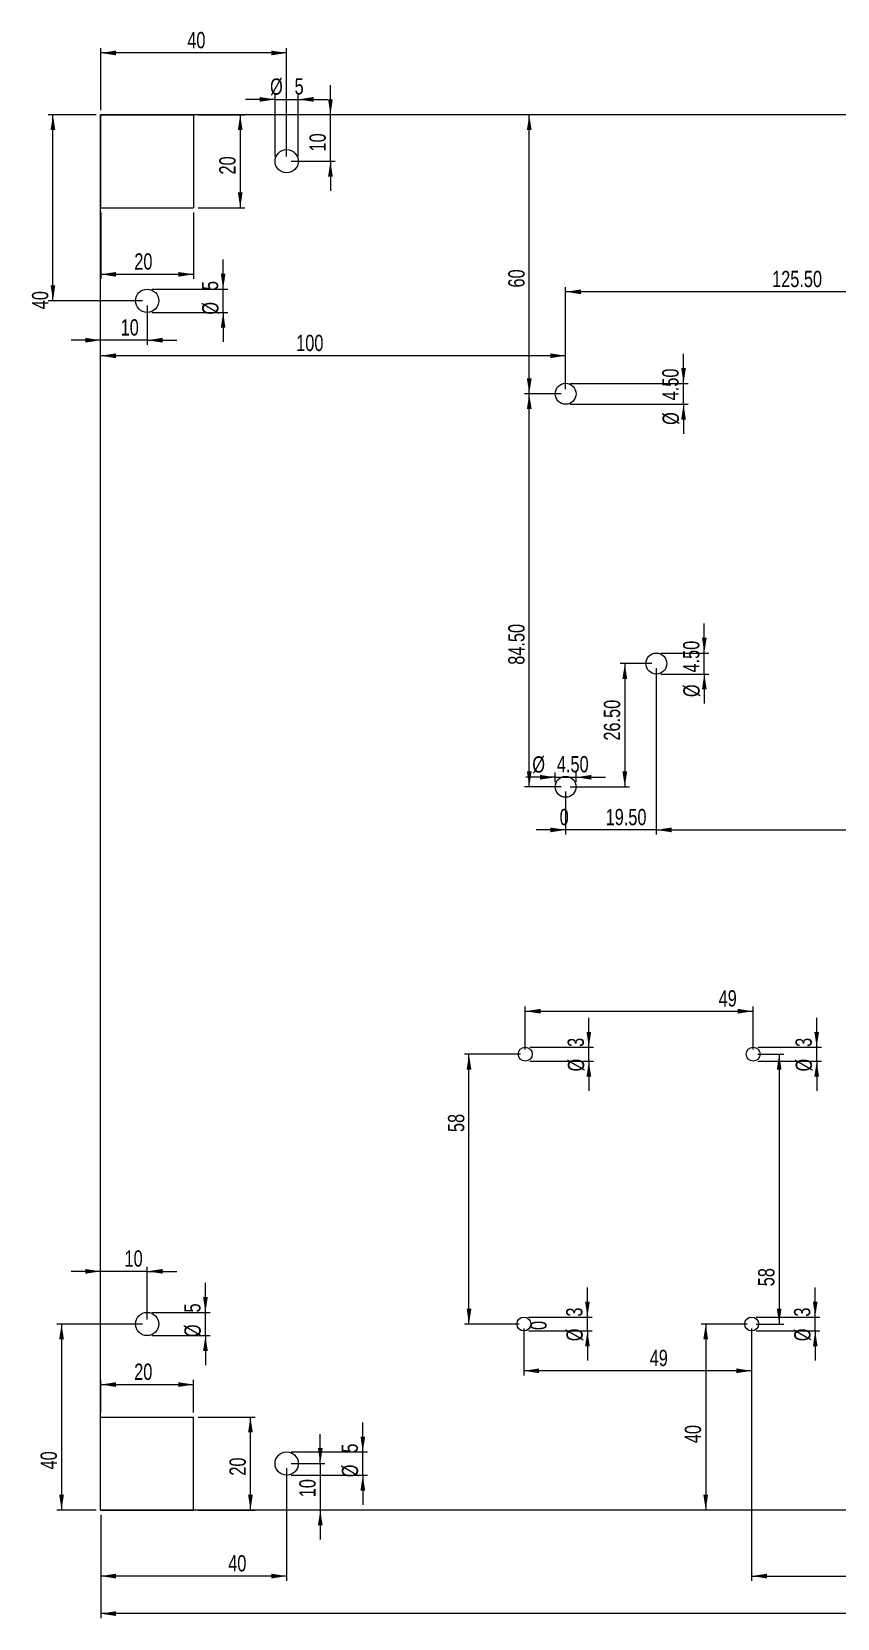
# Model space of a CAD drawing. Header units: millimetres. Extents: x -695 to 276, y 3 to 549.
# Drawn here: x -694.6 to -521.4, y 208.4 to 549.5 of the extents above; entities that cross this region are included whole.
import ezdxf

# ---------------------------------------------------------------- set-up
doc = ezdxf.new("R2010")
doc.units = ezdxf.units.MM
doc.styles.add('SLDTEXTSTYLE0', font='TXT', dxfattribs={"width": 0.75})
doc.dimstyles.new('SLDDIMSTYLE0', dxfattribs={"dimtxt": 3.5, "dimasz": 3.302, "dimexe": 0, "dimexo": 0.0625, "dimgap": 0.875, "dimtad": 1, "dimrnd": 1e-09, "dimzin": 12, "dimdsep": 46, "dimtxsty": 'SLDTEXTSTYLE0', "dimsah": 1, "dimcen": 0.09, "dimadec": 0, "dimazin": 3, "dimtfac": 1, "dimtofl": 0, "dimtmove": 0, "dimatfit": 3, "dimfxl": 1, "dimfrac": 2, "dimtolj": 1, "dimtzin": 12, "dimarcsym": 0})
doc.dimstyles.new('SLDDIMSTYLE1', dxfattribs={"dimtxt": 3.5, "dimasz": 3.302, "dimexe": 0, "dimexo": 0.0625, "dimgap": 0.875, "dimtad": 1, "dimrnd": 1e-09, "dimzin": 12, "dimdsep": 46, "dimtxsty": 'SLDTEXTSTYLE0', "dimsah": 1, "dimcen": 0.09, "dimadec": 0, "dimazin": 3, "dimtfac": 1, "dimtmove": 0, "dimatfit": 0, "dimfxl": 1, "dimfrac": 2, "dimtolj": 1, "dimtzin": 12, "dimarcsym": 0})
doc.dimstyles.new('SLDDIMSTYLE2', dxfattribs={"dimtxt": 3.5, "dimasz": 3.302, "dimexe": 0, "dimexo": 0.0625, "dimgap": 0.875, "dimtad": 1, "dimrnd": 1e-09, "dimzin": 4, "dimdsep": 46, "dimtxsty": 'SLDTEXTSTYLE0', "dimsah": 1, "dimcen": 0.09, "dimadec": 0, "dimazin": 1, "dimtfac": 1, "dimtmove": 0, "dimatfit": 0, "dimfxl": 1, "dimfrac": 2, "dimtolj": 1, "dimtzin": 12, "dimarcsym": 0})
doc.dimstyles.new('SLDDIMSTYLE3', dxfattribs={"dimtxt": 3.5, "dimasz": 3.302, "dimexe": 0, "dimexo": 0.0625, "dimgap": 0.875, "dimtad": 1, "dimrnd": 1e-09, "dimzin": 4, "dimdsep": 46, "dimtxsty": 'SLDTEXTSTYLE0', "dimsah": 1, "dimcen": 0.09, "dimadec": 0, "dimazin": 1, "dimtfac": 1, "dimtofl": 0, "dimtmove": 0, "dimatfit": 3, "dimfxl": 1, "dimfrac": 2, "dimtolj": 1, "dimtzin": 12, "dimarcsym": 0})
doc.dimstyles.new('SLDDIMSTYLE4', dxfattribs={"dimtxt": 3.5, "dimasz": 3.302, "dimexe": 0, "dimexo": 0.0625, "dimgap": 0.875, "dimtad": 1, "dimrnd": 1e-09, "dimdsep": 46, "dimtxsty": 'SLDTEXTSTYLE0', "dimblk1": 'NONE', "dimblk2": 'NONE', "dimsah": 1, "dimcen": 0.09, "dimadec": 0, "dimazin": 2, "dimtfac": 1, "dimtmove": 0, "dimatfit": 0, "dimldrblk": 'NONE', "dimfxl": 1, "dimfrac": 2, "dimtolj": 1, "dimtzin": 12, "dimarcsym": 0})
doc.dimstyles.new('SLDDIMSTYLE5', dxfattribs={"dimtxt": 3.5, "dimasz": 3.302, "dimexe": 0, "dimexo": 0.0625, "dimgap": 0.875, "dimtad": 1, "dimrnd": 1e-09, "dimdsep": 46, "dimtxsty": 'SLDTEXTSTYLE0', "dimblk1": 'NONE', "dimblk2": 'NONE', "dimsah": 1, "dimcen": 0.09, "dimadec": 0, "dimazin": 2, "dimtfac": 1, "dimtofl": 0, "dimtmove": 0, "dimatfit": 3, "dimldrblk": 'NONE', "dimfxl": 1, "dimfrac": 2, "dimtolj": 1, "dimtzin": 12, "dimarcsym": 0})

# ---------------------------------------------------------------- blocks, each defined once
blk = doc.blocks.new('_D_1')
at = {"color": 7, "linetype": 'Continuous', "lineweight": 0}
for p, q in [((-679.77, 230.65), (-679.77, 208.38)), ((-379.77, 230.65), (-379.77, 208.38)), ((-379.77, 209.38), (-679.77, 209.38))]:
    blk.add_line(p, q, dxfattribs=at)
for points in [[(-679.77, 209.38), (-676.47, 208.87), (-676.47, 209.89)], [(-379.77, 209.38), (-383.07, 209.89), (-383.07, 208.87)]]:
    blk.add_solid(points, dxfattribs=at)
at = {"color": 7, "linetype": 'Continuous', "lineweight": 0, "insert": (-478.59, 213.89), "char_height": 3.5, "attachment_point": 1, "style": 'SLDTEXTSTYLE0'}
blk.add_mtext('300', dxfattribs=at)
blk = doc.blocks.new('_D_2')
at = {"color": 7, "linetype": 'Continuous', "lineweight": 0}
for p, q in [((-679.77, 252.65), (-679.77, 259.63)), ((-659.77, 252.65), (-659.77, 259.63)), ((-679.77, 258.63), (-659.77, 258.63))]:
    blk.add_line(p, q, dxfattribs=at)
for points in [[(-679.77, 258.63), (-676.47, 258.12), (-676.47, 259.13)], [(-659.77, 258.63), (-663.07, 259.13), (-663.07, 258.12)]]:
    blk.add_solid(points, dxfattribs=at)
at = {"color": 7, "linetype": 'Continuous', "lineweight": 0, "insert": (-672.56, 263.14), "char_height": 3.5, "attachment_point": 1, "style": 'SLDTEXTSTYLE0'}
blk.add_mtext('20', dxfattribs=at)
blk = doc.blocks.new('_D_3')
at = {"color": 7, "linetype": 'Continuous', "lineweight": 0}
for p, q in [((-658.77, 251.65), (-646.56, 251.65)), ((-647.56, 231.65), (-647.56, 251.65)), ((-658.77, 231.65), (-646.56, 231.65))]:
    blk.add_line(p, q, dxfattribs=at)
for points in [[(-647.56, 251.65), (-648.07, 248.35), (-647.05, 248.35)], [(-647.56, 231.65), (-647.05, 234.96), (-648.07, 234.96)]]:
    blk.add_solid(points, dxfattribs=at)
at = {"color": 7, "linetype": 'Continuous', "lineweight": 0, "insert": (-652.07, 239.04), "char_height": 3.5, "attachment_point": 1, "rotation": 90, "style": 'SLDTEXTSTYLE0'}
blk.add_mtext('20', dxfattribs=at)
blk = doc.blocks.new('_D_8')
at = {"color": 7, "linetype": 'Continuous', "lineweight": 0}
for p, q in [((-679.77, 510.65), (-679.77, 496.34)), ((-659.77, 510.65), (-659.77, 496.34)), ((-679.77, 497.34), (-659.77, 497.34))]:
    blk.add_line(p, q, dxfattribs=at)
for points in [[(-679.77, 497.34), (-676.47, 496.83), (-676.47, 497.84)], [(-659.77, 497.34), (-663.07, 497.84), (-663.07, 496.83)]]:
    blk.add_solid(points, dxfattribs=at)
at = {"color": 7, "linetype": 'Continuous', "lineweight": 0, "insert": (-672.54, 501.85), "char_height": 3.5, "attachment_point": 1, "style": 'SLDTEXTSTYLE0'}
blk.add_mtext('20', dxfattribs=at)
blk = doc.blocks.new('_D_9')
at = {"color": 7, "linetype": 'Continuous', "lineweight": 0}
for p, q in [((-658.77, 531.65), (-648.76, 531.65)), ((-649.76, 531.65), (-649.76, 511.65)), ((-658.77, 511.65), (-648.76, 511.65))]:
    blk.add_line(p, q, dxfattribs=at)
for points in [[(-649.76, 531.65), (-650.27, 528.35), (-649.25, 528.35)], [(-649.76, 511.65), (-649.25, 514.96), (-650.27, 514.96)]]:
    blk.add_solid(points, dxfattribs=at)
at = {"color": 7, "linetype": 'Continuous', "lineweight": 0, "insert": (-654.27, 518.8), "char_height": 3.5, "attachment_point": 1, "rotation": 90, "style": 'SLDTEXTSTYLE0'}
blk.add_mtext('20', dxfattribs=at)
blk = doc.blocks.new('_D_10')
at = {"color": 7, "linetype": 'Continuous', "lineweight": 0}
for p, q in [((-554.42, 473.9), (-554.42, 480.25)), ((-578.77, 473.9), (-553.42, 473.9)), ((-554.42, 469.4), (-554.42, 473.9)), ((-578.77, 469.4), (-553.42, 469.4)), ((-554.42, 469.4), (-554.42, 463.05))]:
    blk.add_line(p, q, dxfattribs=at)
for points in [[(-554.42, 473.9), (-553.91, 477.21), (-554.93, 477.21)], [(-554.42, 469.4), (-554.93, 466.1), (-553.91, 466.1)]]:
    blk.add_solid(points, dxfattribs=at)
at = {"color": 7, "linetype": 'Continuous', "lineweight": 0, "char_height": 3.5, "attachment_point": 1, "rotation": 90, "style": 'SLDTEXTSTYLE0'}
for s, insert in [('4.50', (-558.99, 470.25)), ('%%c', (-558.93, 464.97))]:
    blk.add_mtext(s, dxfattribs=dict(at, insert=insert))
blk = doc.blocks.new('_D_12')
at = {"color": 7, "linetype": 'Continuous', "lineweight": 0}
for p, q in [((-579.77, 472.65), (-579.77, 494.58)), ((-454.27, 493.58), (-579.77, 493.58)), ((-454.27, 474.51), (-454.27, 494.58))]:
    blk.add_line(p, q, dxfattribs=at)
for points in [[(-579.77, 493.58), (-576.47, 493.07), (-576.47, 494.09)], [(-454.27, 493.58), (-457.57, 494.09), (-457.57, 493.07)]]:
    blk.add_solid(points, dxfattribs=at)
at = {"color": 7, "linetype": 'Continuous', "lineweight": 0, "insert": (-535.37, 498.09), "char_height": 3.5, "attachment_point": 1, "style": 'SLDTEXTSTYLE0'}
blk.add_mtext('125.50', dxfattribs=at)
blk = doc.blocks.new('_D_13')
at = {"color": 7, "linetype": 'Continuous', "lineweight": 0}
for p, q in [((-580.77, 471.65), (-588.6, 471.65)), ((-587.6, 387.15), (-587.6, 471.65)), ((-580.77, 387.15), (-588.6, 387.15))]:
    blk.add_line(p, q, dxfattribs=at)
for points in [[(-587.6, 471.65), (-588.11, 468.35), (-587.09, 468.35)], [(-587.6, 387.15), (-587.09, 390.46), (-588.11, 390.46)]]:
    blk.add_solid(points, dxfattribs=at)
at = {"color": 7, "linetype": 'Continuous', "lineweight": 0, "insert": (-592.11, 413.39), "char_height": 3.5, "attachment_point": 1, "rotation": 90, "style": 'SLDTEXTSTYLE0'}
blk.add_mtext('84.50', dxfattribs=at)
blk = doc.blocks.new('_D_14')
at = {"color": 7, "linetype": 'Continuous', "lineweight": 0, "insert": (-581.06, 382.4), "char_height": 3.5, "attachment_point": 1, "style": 'SLDTEXTSTYLE0'}
blk.add_mtext('0', dxfattribs=at)
blk = doc.blocks.new('_NONE')
blk = doc.blocks.new('_D_15')
at = {"color": 7, "linetype": 'Continuous', "lineweight": 0}
for p, q in [((-587.6, 471.65), (-587.6, 531.65)), ((-580.77, 471.65), (-588.6, 471.65))]:
    blk.add_line(p, q, dxfattribs=at)
for points in [[(-587.6, 531.65), (-588.11, 528.35), (-587.09, 528.35)], [(-587.6, 471.65), (-587.09, 474.96), (-588.11, 474.96)]]:
    blk.add_solid(points, dxfattribs=at)
at = {"color": 7, "linetype": 'Continuous', "lineweight": 0, "insert": (-592.11, 494.5), "char_height": 3.5, "attachment_point": 1, "rotation": 90, "style": 'SLDTEXTSTYLE0'}
blk.add_mtext('60', dxfattribs=at)
blk = doc.blocks.new('_D_16')
at = {"color": 7, "linetype": 'Continuous', "lineweight": 0}
for p, q in [((-579.77, 479.83), (-679.77, 479.83)), ((-579.77, 472.65), (-579.77, 480.83))]:
    blk.add_line(p, q, dxfattribs=at)
for points in [[(-679.77, 479.83), (-676.47, 479.32), (-676.47, 480.34)], [(-579.77, 479.83), (-583.07, 480.34), (-583.07, 479.32)]]:
    blk.add_solid(points, dxfattribs=at)
at = {"color": 7, "linetype": 'Continuous', "lineweight": 0, "insert": (-637.72, 484.34), "char_height": 3.5, "attachment_point": 1, "style": 'SLDTEXTSTYLE0'}
blk.add_mtext('100', dxfattribs=at)
blk = doc.blocks.new('_D_17')
at = {"color": 7, "linetype": 'Continuous', "lineweight": 0}
for p, q in [((-574.78, 331.15), (-574.78, 337.5)), ((-587.46, 331.15), (-573.78, 331.15)), ((-574.78, 328.15), (-574.78, 331.15)), ((-587.46, 328.15), (-573.78, 328.15)), ((-574.78, 328.15), (-574.78, 321.8))]:
    blk.add_line(p, q, dxfattribs=at)
for points in [[(-574.78, 331.15), (-574.28, 334.46), (-575.29, 334.46)], [(-574.78, 328.15), (-575.29, 324.85), (-574.28, 324.85)]]:
    blk.add_solid(points, dxfattribs=at)
at = {"color": 7, "linetype": 'Continuous', "lineweight": 0, "char_height": 3.5, "attachment_point": 1, "rotation": 90, "style": 'SLDTEXTSTYLE0'}
for s, insert in [('3', (-579.35, 331.23)), ('%%c', (-579.3, 325.95))]:
    blk.add_mtext(s, dxfattribs=dict(at, insert=insert))
blk = doc.blocks.new('_D_18')
at = {"color": 7, "linetype": 'Continuous', "lineweight": 0}
for p, q in [((-525.78, 331.15), (-525.78, 337.5)), ((-538.46, 331.15), (-524.78, 331.15)), ((-525.78, 328.15), (-525.78, 331.15)), ((-538.46, 328.15), (-524.78, 328.15)), ((-525.78, 328.15), (-525.78, 321.8))]:
    blk.add_line(p, q, dxfattribs=at)
for points in [[(-525.78, 331.15), (-525.28, 334.46), (-526.29, 334.46)], [(-525.78, 328.15), (-526.29, 324.85), (-525.28, 324.85)]]:
    blk.add_solid(points, dxfattribs=at)
at = {"color": 7, "linetype": 'Continuous', "lineweight": 0, "char_height": 3.5, "attachment_point": 1, "rotation": 90, "style": 'SLDTEXTSTYLE0'}
for s, insert in [('3', (-530.35, 331.23)), ('%%c', (-530.3, 325.95))]:
    blk.add_mtext(s, dxfattribs=dict(at, insert=insert))
blk = doc.blocks.new('_D_19')
at = {"color": 7, "linetype": 'Continuous', "lineweight": 0}
for p, q in [((-575.1, 273.15), (-575.1, 279.5)), ((-587.77, 273.15), (-574.1, 273.15)), ((-575.1, 270.15), (-575.1, 273.15)), ((-587.77, 270.15), (-574.1, 270.15)), ((-575.1, 270.15), (-575.1, 263.8))]:
    blk.add_line(p, q, dxfattribs=at)
for points in [[(-575.1, 273.15), (-574.59, 276.46), (-575.6, 276.46)], [(-575.1, 270.15), (-575.6, 266.85), (-574.59, 266.85)]]:
    blk.add_solid(points, dxfattribs=at)
at = {"color": 7, "linetype": 'Continuous', "lineweight": 0, "char_height": 3.5, "attachment_point": 1, "rotation": 90, "style": 'SLDTEXTSTYLE0'}
for s, insert in [('3', (-579.66, 273.23)), ('%%c', (-579.61, 267.95))]:
    blk.add_mtext(s, dxfattribs=dict(at, insert=insert))
blk = doc.blocks.new('_D_20')
at = {"color": 7, "linetype": 'Continuous', "lineweight": 0}
for p, q in [((-526.1, 273.15), (-526.1, 279.5)), ((-538.77, 273.15), (-525.1, 273.15)), ((-526.1, 270.15), (-526.1, 273.15)), ((-538.77, 270.15), (-525.1, 270.15)), ((-526.1, 270.15), (-526.1, 263.8))]:
    blk.add_line(p, q, dxfattribs=at)
for points in [[(-526.1, 273.15), (-525.59, 276.46), (-526.6, 276.46)], [(-526.1, 270.15), (-526.6, 266.85), (-525.59, 266.85)]]:
    blk.add_solid(points, dxfattribs=at)
at = {"color": 7, "linetype": 'Continuous', "lineweight": 0, "char_height": 3.5, "attachment_point": 1, "rotation": 90, "style": 'SLDTEXTSTYLE0'}
for s, insert in [('3', (-530.66, 273.23)), ('%%c', (-530.61, 267.95))]:
    blk.add_mtext(s, dxfattribs=dict(at, insert=insert))
blk = doc.blocks.new('_D_21')
at = {"color": 7, "linetype": 'Continuous', "lineweight": 0}
for p, q in [((-588.46, 330.65), (-588.46, 339.9)), ((-588.46, 338.9), (-539.46, 338.9)), ((-539.46, 330.65), (-539.46, 339.9))]:
    blk.add_line(p, q, dxfattribs=at)
for points in [[(-588.46, 338.9), (-585.16, 338.39), (-585.16, 339.4)], [(-539.46, 338.9), (-542.76, 339.4), (-542.76, 338.39)]]:
    blk.add_solid(points, dxfattribs=at)
at = {"color": 7, "linetype": 'Continuous', "lineweight": 0, "insert": (-546.87, 343.41), "char_height": 3.5, "attachment_point": 1, "style": 'SLDTEXTSTYLE0'}
blk.add_mtext('49', dxfattribs=at)
blk = doc.blocks.new('_D_22')
at = {"color": 7, "linetype": 'Continuous', "lineweight": 0}
for p, q in [((-538.46, 329.65), (-532.86, 329.65)), ((-533.86, 329.65), (-533.86, 271.65)), ((-538.77, 271.65), (-532.86, 271.65))]:
    blk.add_line(p, q, dxfattribs=at)
for points in [[(-533.86, 329.65), (-534.36, 326.35), (-533.35, 326.35)], [(-533.86, 271.65), (-533.35, 274.96), (-534.36, 274.96)]]:
    blk.add_solid(points, dxfattribs=at)
at = {"color": 7, "linetype": 'Continuous', "lineweight": 0, "insert": (-538.37, 279.77), "char_height": 3.5, "attachment_point": 1, "rotation": 90, "style": 'SLDTEXTSTYLE0'}
blk.add_mtext('58', dxfattribs=at)
blk = doc.blocks.new('_D_23')
at = {"color": 7, "linetype": 'Continuous', "lineweight": 0}
for p, q in [((-588.77, 270.65), (-588.77, 260.59)), ((-539.77, 270.65), (-539.77, 260.59)), ((-539.77, 261.59), (-588.77, 261.59))]:
    blk.add_line(p, q, dxfattribs=at)
for points in [[(-588.77, 261.59), (-585.47, 261.08), (-585.47, 262.1)], [(-539.77, 261.59), (-543.07, 262.1), (-543.07, 261.08)]]:
    blk.add_solid(points, dxfattribs=at)
at = {"color": 7, "linetype": 'Continuous', "lineweight": 0, "insert": (-561.7, 266.1), "char_height": 3.5, "attachment_point": 1, "style": 'SLDTEXTSTYLE0'}
blk.add_mtext('49', dxfattribs=at)
blk = doc.blocks.new('_D_24')
at = {"color": 7, "linetype": 'Continuous', "lineweight": 0}
for p, q in [((-589.46, 329.65), (-601.56, 329.65)), ((-600.56, 271.65), (-600.56, 329.65)), ((-589.77, 271.65), (-601.56, 271.65))]:
    blk.add_line(p, q, dxfattribs=at)
for points in [[(-600.56, 329.65), (-601.06, 326.35), (-600.05, 326.35)], [(-600.56, 271.65), (-600.05, 274.96), (-601.06, 274.96)]]:
    blk.add_solid(points, dxfattribs=at)
at = {"color": 7, "linetype": 'Continuous', "lineweight": 0, "insert": (-605.07, 312.92), "char_height": 3.5, "attachment_point": 1, "rotation": 90, "style": 'SLDTEXTSTYLE0'}
blk.add_mtext('58', dxfattribs=at)
blk = doc.blocks.new('_D_25')
at = {"color": 7, "linetype": 'Continuous', "lineweight": 0}
for p, q in [((-540.77, 271.65), (-550.65, 271.65)), ((-549.65, 271.65), (-549.65, 231.65))]:
    blk.add_line(p, q, dxfattribs=at)
for points in [[(-549.65, 271.65), (-550.16, 268.35), (-549.14, 268.35)], [(-549.65, 231.65), (-549.14, 234.96), (-550.16, 234.96)]]:
    blk.add_solid(points, dxfattribs=at)
at = {"color": 7, "linetype": 'Continuous', "lineweight": 0, "insert": (-554.16, 246.03), "char_height": 3.5, "attachment_point": 1, "rotation": 90, "style": 'SLDTEXTSTYLE0'}
blk.add_mtext('40', dxfattribs=at)
blk = doc.blocks.new('_D_35')
at = {"color": 7, "linetype": 'Continuous', "lineweight": 0, "insert": (-435.36, 270.36), "char_height": 3.5, "attachment_point": 1, "rotation": 90, "style": 'SLDTEXTSTYLE0'}
blk.add_mtext('0', dxfattribs=at)
blk = doc.blocks.new('_D_36')
at = {"color": 7, "linetype": 'Continuous', "lineweight": 0, "insert": (-587.36, 270.36), "char_height": 3.5, "attachment_point": 1, "rotation": 90, "style": 'SLDTEXTSTYLE0'}
blk.add_mtext('0', dxfattribs=at)
blk = doc.blocks.new('_D_38')
at = {"color": 7, "linetype": 'Continuous', "lineweight": 0}
for p, q in [((-623.4, 244.15), (-623.4, 250.5)), ((-638.77, 244.15), (-622.4, 244.15)), ((-623.4, 239.15), (-623.4, 244.15)), ((-638.77, 239.15), (-622.4, 239.15)), ((-623.4, 239.15), (-623.4, 232.8))]:
    blk.add_line(p, q, dxfattribs=at)
for points in [[(-623.4, 244.15), (-622.89, 247.46), (-623.9, 247.46)], [(-623.4, 239.15), (-623.9, 235.85), (-622.89, 235.85)]]:
    blk.add_solid(points, dxfattribs=at)
at = {"color": 7, "linetype": 'Continuous', "lineweight": 0, "char_height": 3.5, "attachment_point": 1, "rotation": 90, "style": 'SLDTEXTSTYLE0'}
for s, insert in [('5', (-627.96, 243.98)), ('%%c', (-627.91, 238.7))]:
    blk.add_mtext(s, dxfattribs=dict(at, insert=insert))
blk = doc.blocks.new('_D_39')
at = {"color": 7, "linetype": 'Continuous', "lineweight": 0}
for p, q in [((-632.54, 241.65), (-632.54, 248)), ((-638.77, 241.65), (-631.54, 241.65)), ((-632.54, 241.65), (-632.54, 231.65)), ((-632.54, 231.65), (-632.54, 225.3))]:
    blk.add_line(p, q, dxfattribs=at)
for points in [[(-632.54, 241.65), (-632.03, 244.96), (-633.05, 244.96)], [(-632.54, 231.65), (-633.05, 228.35), (-632.03, 228.35)]]:
    blk.add_solid(points, dxfattribs=at)
at = {"color": 7, "linetype": 'Continuous', "lineweight": 0, "insert": (-637.05, 234.4), "char_height": 3.5, "attachment_point": 1, "rotation": 90, "style": 'SLDTEXTSTYLE0'}
blk.add_mtext('10', dxfattribs=at)
blk = doc.blocks.new('_D_40')
at = {"color": 7, "linetype": 'Continuous', "lineweight": 0}
for p, q in [((-639.77, 240.65), (-639.77, 216.45)), ((-679.77, 230.65), (-679.77, 216.45)), ((-639.77, 217.45), (-679.77, 217.45))]:
    blk.add_line(p, q, dxfattribs=at)
for points in [[(-679.77, 217.45), (-676.47, 216.94), (-676.47, 217.96)], [(-639.77, 217.45), (-643.07, 217.96), (-643.07, 216.94)]]:
    blk.add_solid(points, dxfattribs=at)
at = {"color": 7, "linetype": 'Continuous', "lineweight": 0, "insert": (-652.34, 221.96), "char_height": 3.5, "attachment_point": 1, "style": 'SLDTEXTSTYLE0'}
blk.add_mtext('40', dxfattribs=at)
blk = doc.blocks.new('_D_41')
at = {"color": 7, "linetype": 'Continuous', "lineweight": 0}
for p, q in [((-657.24, 274.15), (-657.24, 280.5)), ((-668.77, 274.15), (-656.24, 274.15)), ((-657.24, 269.15), (-657.24, 274.15)), ((-668.77, 269.15), (-656.24, 269.15)), ((-657.24, 269.15), (-657.24, 262.8))]:
    blk.add_line(p, q, dxfattribs=at)
for points in [[(-657.24, 274.15), (-656.73, 277.46), (-657.75, 277.46)], [(-657.24, 269.15), (-657.75, 265.85), (-656.73, 265.85)]]:
    blk.add_solid(points, dxfattribs=at)
at = {"color": 7, "linetype": 'Continuous', "lineweight": 0, "char_height": 3.5, "attachment_point": 1, "rotation": 90, "style": 'SLDTEXTSTYLE0'}
for s, insert in [('5', (-661.8, 274.12)), ('%%c', (-661.75, 268.84))]:
    blk.add_mtext(s, dxfattribs=dict(at, insert=insert))
blk = doc.blocks.new('_D_42')
at = {"color": 7, "linetype": 'Continuous', "lineweight": 0}
for p, q in [((-669.77, 272.65), (-669.77, 283.97)), ((-679.77, 282.97), (-686.12, 282.97)), ((-669.77, 282.97), (-679.77, 282.97)), ((-669.77, 282.97), (-663.42, 282.97))]:
    blk.add_line(p, q, dxfattribs=at)
for points in [[(-679.77, 282.97), (-683.07, 283.48), (-683.07, 282.47)], [(-669.77, 282.97), (-666.47, 282.47), (-666.47, 283.48)]]:
    blk.add_solid(points, dxfattribs=at)
at = {"color": 7, "linetype": 'Continuous', "lineweight": 0, "insert": (-674.64, 287.49), "char_height": 3.5, "attachment_point": 1, "style": 'SLDTEXTSTYLE0'}
blk.add_mtext('10', dxfattribs=at)
blk = doc.blocks.new('_D_43')
at = {"color": 7, "linetype": 'Continuous', "lineweight": 0}
for p, q in [((-670.77, 271.65), (-689.18, 271.65)), ((-688.18, 271.65), (-688.18, 231.65)), ((-680.77, 231.65), (-689.18, 231.65))]:
    blk.add_line(p, q, dxfattribs=at)
for points in [[(-688.18, 271.65), (-688.69, 268.35), (-687.67, 268.35)], [(-688.18, 231.65), (-687.67, 234.96), (-688.69, 234.96)]]:
    blk.add_solid(points, dxfattribs=at)
at = {"color": 7, "linetype": 'Continuous', "lineweight": 0, "insert": (-692.69, 240.38), "char_height": 3.5, "attachment_point": 1, "rotation": 90, "style": 'SLDTEXTSTYLE0'}
blk.add_mtext('40', dxfattribs=at)
blk = doc.blocks.new('_D_44')
at = {"color": 7, "linetype": 'Continuous', "lineweight": 0}
for p, q in [((-642.27, 522.65), (-642.27, 535.95)), ((-637.27, 522.65), (-637.27, 535.95)), ((-642.27, 534.95), (-648.62, 534.95)), ((-642.27, 534.95), (-637.27, 534.95)), ((-637.27, 534.95), (-630.92, 534.95))]:
    blk.add_line(p, q, dxfattribs=at)
for points in [[(-642.27, 534.95), (-645.57, 535.46), (-645.57, 534.44)], [(-637.27, 534.95), (-633.97, 534.44), (-633.97, 535.46)]]:
    blk.add_solid(points, dxfattribs=at)
at = {"color": 7, "linetype": 'Continuous', "lineweight": 0, "char_height": 3.5, "attachment_point": 1, "style": 'SLDTEXTSTYLE0'}
for s, insert in [('%%c', (-643.34, 539.46)), ('5', (-638.07, 539.51))]:
    blk.add_mtext(s, dxfattribs=dict(at, insert=insert))
blk = doc.blocks.new('_D_45')
at = {"color": 7, "linetype": 'Continuous', "lineweight": 0}
for p, q in [((-679.77, 532.65), (-679.77, 545.93)), ((-639.77, 522.65), (-639.77, 545.93)), ((-639.77, 544.93), (-679.77, 544.93))]:
    blk.add_line(p, q, dxfattribs=at)
for points in [[(-679.77, 544.93), (-676.47, 544.42), (-676.47, 545.44)], [(-639.77, 544.93), (-643.07, 545.44), (-643.07, 544.42)]]:
    blk.add_solid(points, dxfattribs=at)
at = {"color": 7, "linetype": 'Continuous', "lineweight": 0, "insert": (-661.14, 549.44), "char_height": 3.5, "attachment_point": 1, "style": 'SLDTEXTSTYLE0'}
blk.add_mtext('40', dxfattribs=at)
blk = doc.blocks.new('_D_46')
at = {"color": 7, "linetype": 'Continuous', "lineweight": 0}
for p, q in [((-630.36, 531.65), (-630.36, 538)), ((-630.36, 521.65), (-630.36, 531.65)), ((-638.77, 521.65), (-629.36, 521.65)), ((-630.36, 521.65), (-630.36, 515.3))]:
    blk.add_line(p, q, dxfattribs=at)
for points in [[(-630.36, 531.65), (-629.85, 534.96), (-630.87, 534.96)], [(-630.36, 521.65), (-630.87, 518.35), (-629.85, 518.35)]]:
    blk.add_solid(points, dxfattribs=at)
at = {"color": 7, "linetype": 'Continuous', "lineweight": 0, "insert": (-634.87, 523.75), "char_height": 3.5, "attachment_point": 1, "rotation": 90, "style": 'SLDTEXTSTYLE0'}
blk.add_mtext('10', dxfattribs=at)
blk = doc.blocks.new('_D_47')
at = {"color": 7, "linetype": 'Continuous', "lineweight": 0}
for p, q in [((-669.77, 490.65), (-669.77, 482.17)), ((-679.77, 483.17), (-686.12, 483.17)), ((-669.77, 483.17), (-679.77, 483.17)), ((-669.77, 483.17), (-663.42, 483.17))]:
    blk.add_line(p, q, dxfattribs=at)
for points in [[(-679.77, 483.17), (-683.07, 483.68), (-683.07, 482.66)], [(-669.77, 483.17), (-666.47, 482.66), (-666.47, 483.68)]]:
    blk.add_solid(points, dxfattribs=at)
at = {"color": 7, "linetype": 'Continuous', "lineweight": 0, "insert": (-675.47, 487.68), "char_height": 3.5, "attachment_point": 1, "style": 'SLDTEXTSTYLE0'}
blk.add_mtext('10', dxfattribs=at)
blk = doc.blocks.new('_D_48')
at = {"color": 7, "linetype": 'Continuous', "lineweight": 0}
for p, q in [((-680.77, 531.65), (-691.03, 531.65)), ((-690.03, 491.65), (-690.03, 531.65)), ((-670.77, 491.65), (-691.03, 491.65))]:
    blk.add_line(p, q, dxfattribs=at)
for points in [[(-690.03, 531.65), (-690.54, 528.35), (-689.53, 528.35)], [(-690.03, 491.65), (-689.53, 494.96), (-690.54, 494.96)]]:
    blk.add_solid(points, dxfattribs=at)
at = {"color": 7, "linetype": 'Continuous', "lineweight": 0, "insert": (-694.54, 489.83), "char_height": 3.5, "attachment_point": 1, "rotation": 90, "style": 'SLDTEXTSTYLE0'}
blk.add_mtext('40', dxfattribs=at)
blk = doc.blocks.new('_D_49')
at = {"color": 7, "linetype": 'Continuous', "lineweight": 0}
for p, q in [((-653.43, 494.15), (-653.43, 500.5)), ((-668.77, 494.15), (-652.43, 494.15)), ((-653.43, 489.15), (-653.43, 494.15)), ((-668.77, 489.15), (-652.43, 489.15)), ((-653.43, 489.15), (-653.43, 482.8))]:
    blk.add_line(p, q, dxfattribs=at)
for points in [[(-653.43, 494.15), (-652.93, 497.46), (-653.94, 497.46)], [(-653.43, 489.15), (-653.94, 485.85), (-652.93, 485.85)]]:
    blk.add_solid(points, dxfattribs=at)
at = {"color": 7, "linetype": 'Continuous', "lineweight": 0, "char_height": 3.5, "attachment_point": 1, "rotation": 90, "style": 'SLDTEXTSTYLE0'}
for s, insert in [('5', (-658, 493.95)), ('%%c', (-657.94, 488.67))]:
    blk.add_mtext(s, dxfattribs=dict(at, insert=insert))
blk = doc.blocks.new('_D_63')
at = {"color": 7, "linetype": 'Continuous', "lineweight": 0}
for p, q in [((-539.77, 270.65), (-539.77, 216.45)), ((-379.77, 230.65), (-379.77, 216.45)), ((-539.77, 217.45), (-379.77, 217.45))]:
    blk.add_line(p, q, dxfattribs=at)
for points in [[(-539.77, 217.45), (-536.47, 216.94), (-536.47, 217.96)], [(-379.77, 217.45), (-383.07, 217.96), (-383.07, 216.94)]]:
    blk.add_solid(points, dxfattribs=at)
at = {"color": 7, "linetype": 'Continuous', "lineweight": 0, "insert": (-463, 221.96), "char_height": 3.5, "attachment_point": 1, "style": 'SLDTEXTSTYLE0'}
blk.add_mtext('160', dxfattribs=at)
blk = doc.blocks.new('_D_64')
at = {"color": 7, "linetype": 'Continuous', "lineweight": 0}
for p, q in [((-560.27, 412.65), (-560.27, 376.89)), ((-579.77, 386.15), (-579.77, 376.89)), ((-579.77, 377.89), (-586.12, 377.89)), ((-560.27, 377.89), (-579.77, 377.89)), ((-560.27, 377.89), (-553.92, 377.89))]:
    blk.add_line(p, q, dxfattribs=at)
for points in [[(-579.77, 377.89), (-583.07, 378.4), (-583.07, 377.38)], [(-560.27, 377.89), (-556.97, 377.38), (-556.97, 378.4)]]:
    blk.add_solid(points, dxfattribs=at)
at = {"color": 7, "linetype": 'Continuous', "lineweight": 0, "insert": (-571.17, 382.4), "char_height": 3.5, "attachment_point": 1, "style": 'SLDTEXTSTYLE0'}
blk.add_mtext('19.50', dxfattribs=at)
blk = doc.blocks.new('_D_65')
at = {"color": 7, "linetype": 'Continuous', "lineweight": 0}
for p, q in [((-560.27, 412.65), (-560.27, 376.89)), ((-482.27, 412.65), (-482.27, 376.89)), ((-560.27, 377.89), (-482.27, 377.89))]:
    blk.add_line(p, q, dxfattribs=at)
for points in [[(-560.27, 377.89), (-556.97, 377.38), (-556.97, 378.4)], [(-482.27, 377.89), (-485.57, 378.4), (-485.57, 377.38)]]:
    blk.add_solid(points, dxfattribs=at)
at = {"color": 7, "linetype": 'Continuous', "lineweight": 0, "insert": (-501.19, 382.4), "char_height": 3.5, "attachment_point": 1, "style": 'SLDTEXTSTYLE0'}
blk.add_mtext('78', dxfattribs=at)
blk = doc.blocks.new('_D_66')
at = {"color": 7, "linetype": 'Continuous', "lineweight": 0}
for p, q in [((-561.27, 413.65), (-568.05, 413.65)), ((-567.05, 413.65), (-567.05, 387.15)), ((-578.77, 387.15), (-566.05, 387.15))]:
    blk.add_line(p, q, dxfattribs=at)
for points in [[(-567.05, 413.65), (-567.56, 410.35), (-566.54, 410.35)], [(-567.05, 387.15), (-566.54, 390.46), (-567.56, 390.46)]]:
    blk.add_solid(points, dxfattribs=at)
at = {"color": 7, "linetype": 'Continuous', "lineweight": 0, "insert": (-571.56, 397.08), "char_height": 3.5, "attachment_point": 1, "rotation": 90, "style": 'SLDTEXTSTYLE0'}
blk.add_mtext('26.50', dxfattribs=at)
blk = doc.blocks.new('_D_67')
at = {"color": 7, "linetype": 'Continuous', "lineweight": 0}
for p, q in [((-549.95, 415.9), (-549.95, 422.25)), ((-559.27, 415.9), (-548.95, 415.9)), ((-549.95, 411.4), (-549.95, 415.9)), ((-559.27, 411.4), (-548.95, 411.4)), ((-549.95, 411.4), (-549.95, 405.05))]:
    blk.add_line(p, q, dxfattribs=at)
for points in [[(-549.95, 415.9), (-549.44, 419.21), (-550.46, 419.21)], [(-549.95, 411.4), (-550.46, 408.1), (-549.44, 408.1)]]:
    blk.add_solid(points, dxfattribs=at)
at = {"color": 7, "linetype": 'Continuous', "lineweight": 0, "char_height": 3.5, "attachment_point": 1, "rotation": 90, "style": 'SLDTEXTSTYLE0'}
for s, insert in [('4.50', (-554.52, 411.72)), ('%%c', (-554.46, 406.44))]:
    blk.add_mtext(s, dxfattribs=dict(at, insert=insert))
blk = doc.blocks.new('_D_69')
at = {"color": 7, "linetype": 'Continuous', "lineweight": 0}
for p, q in [((-582.02, 389.2), (-588.37, 389.2)), ((-582.02, 388.15), (-582.02, 390.2)), ((-582.02, 389.2), (-577.52, 389.2)), ((-577.52, 388.15), (-577.52, 390.2)), ((-577.52, 389.2), (-571.17, 389.2))]:
    blk.add_line(p, q, dxfattribs=at)
for points in [[(-582.02, 389.2), (-585.32, 389.71), (-585.32, 388.69)], [(-577.52, 389.2), (-574.22, 388.69), (-574.22, 389.71)]]:
    blk.add_solid(points, dxfattribs=at)
at = {"color": 7, "linetype": 'Continuous', "lineweight": 0, "char_height": 3.5, "attachment_point": 1, "style": 'SLDTEXTSTYLE0'}
for s, insert in [('%%c', (-586.94, 393.71)), ('4.50', (-581.66, 393.76))]:
    blk.add_mtext(s, dxfattribs=dict(at, insert=insert))
blk = doc.blocks.new('_D_70')
at = {"color": 7, "linetype": 'Continuous', "lineweight": 0, "insert": (-492.28, 412.36), "char_height": 3.5, "attachment_point": 1, "rotation": 90, "style": 'SLDTEXTSTYLE0'}
blk.add_mtext('0', dxfattribs=at)

msp = doc.modelspace()

# ---------------------------------------------------------------- linework, layer by layer
at = {"color": 7, "linetype": 'Continuous', "lineweight": 0}
for p, q in [((-679.771, 531.653), (-659.771, 531.653)), ((-679.771, 531.653), (-679.771, 511.653)), ((-379.771, 531.653), (-679.771, 531.653)), ((-679.771, 231.653), (-679.771, 531.653)), ((-659.771, 531.653), (-659.771, 511.653)), ((-679.771, 511.653), (-659.771, 511.653)), ((-679.771, 231.653), (-679.771, 251.653)), ((-679.771, 251.653), (-659.771, 251.653)), ((-659.771, 231.653), (-659.771, 251.653)), ((-379.771, 231.653), (-679.771, 231.653)), ((-679.771, 231.653), (-659.771, 231.653))]:
    msp.add_line(p, q, dxfattribs=at)
for centre, radius in [((-639.771, 521.653), 2.5), ((-669.771, 491.653), 2.5), ((-579.771, 471.653), 2.25), ((-560.271, 413.653), 2.25), ((-579.771, 387.153), 2.25), ((-588.46, 329.653), 1.5), ((-539.46, 329.653), 1.5), ((-669.771, 271.653), 2.5), ((-588.771, 271.653), 1.5), ((-539.771, 271.653), 1.5), ((-639.771, 241.653), 2.5)]:
    msp.add_circle(centre, radius, dxfattribs=at)

# ---------------------------------------------------------------- dimensions: what is measured, and where the dimension line sits
for base, p1, p2, dimstyle, picture, middle in [((-679.771, 544.933), (-639.771, 521.653), (-679.771, 531.653), 'SLDDIMSTYLE0', '_D_45', (-658.558, 544.933)), ((-679.771, 483.167), (-669.771, 491.653), (-679.771, 531.653), 'SLDDIMSTYLE1', '_D_47', (-672.883, 483.167)), ((-679.771, 479.829), (-579.771, 471.653), (-679.771, 531.653), 'SLDDIMSTYLE0', '_D_16', (-633.837, 479.829)), ((-659.771, 497.336), (-679.771, 511.653), (-659.771, 511.653), 'SLDDIMSTYLE1', '_D_8', (-669.954, 497.336)), ((-579.771, 493.582), (-454.271, 473.506), (-579.771, 471.653), 'SLDDIMSTYLE3', '_D_12', (-528.26, 493.582)), ((-579.771, 377.891), (-560.271, 413.653), (-579.771, 387.153), 'SLDDIMSTYLE2', '_D_64', (-565.348, 377.891)), ((-482.271, 377.891), (-560.271, 413.653), (-482.271, 413.653), 'SLDDIMSTYLE0', '_D_65', (-498.6, 377.891)), ((-539.46, 338.895), (-588.46, 329.653), (-539.46, 329.653), 'SLDDIMSTYLE0', '_D_21', (-544.283, 338.895)), ((-679.771, 282.974), (-669.771, 271.653), (-679.771, 231.653), 'SLDDIMSTYLE1', '_D_42', (-672.059, 282.974)), ((-588.771, 261.59), (-539.771, 271.653), (-588.771, 271.653), 'SLDDIMSTYLE0', '_D_23', (-559.117, 261.59)), ((-379.771, 217.451), (-539.771, 271.653), (-379.771, 231.653), 'SLDDIMSTYLE0', '_D_63', (-459.117, 217.451)), ((-659.771, 258.627), (-679.771, 251.653), (-659.771, 251.653), 'SLDDIMSTYLE1', '_D_2', (-669.976, 258.627)), ((-679.771, 217.451), (-639.771, 241.653), (-679.771, 231.653), 'SLDDIMSTYLE0', '_D_40', (-649.751, 217.451)), ((-679.771, 209.382), (-379.771, 231.653), (-679.771, 231.653), 'SLDDIMSTYLE0', '_D_1', (-474.708, 209.382))]:
    dim = msp.add_linear_dim(base=base, p1=p1, p2=p2, dimstyle=dimstyle, dxfattribs=at)
    dim.commit()
    dim.dimension.update_dxf_attribs({"geometry": picture, "text_midpoint": middle, "dimtype": 160})
for base, p1, p2, dimstyle, picture, middle in [((-637.271, 537.754), (-642.271, 521.653), (-637.271, 521.653), 'SLDDIMSTYLE1', '_D_44', (-639.412, 537.754)), ((-577.521, 392.003), (-582.021, 387.153), (-577.521, 387.153), 'SLDDIMSTYLE2', '_D_69', (-579.771, 392.003))]:
    dim = msp.add_linear_dim(base=base, p1=p1, p2=p2, text='%%c<>', dimstyle=dimstyle, dxfattribs=at)
    dim.commit()
    dim.dimension.update_dxf_attribs({"geometry": picture, "text_midpoint": middle, "dimtype": 160})
for base, p1, p2, dimstyle, picture, middle in [((-630.36, 531.653), (-639.771, 521.653), (-679.771, 531.653), 'SLDDIMSTYLE1', '_D_46', (-630.36, 526.339)), ((-690.033, 531.653), (-669.771, 491.653), (-679.771, 531.653), 'SLDDIMSTYLE0', '_D_48', (-690.033, 492.415)), ((-587.602, 531.653), (-579.771, 471.653), (-679.771, 531.653), 'SLDDIMSTYLE0', '_D_15', (-587.602, 497.089)), ((-649.76, 511.653), (-659.771, 531.653), (-659.771, 511.653), 'SLDDIMSTYLE1', '_D_9', (-649.76, 521.384)), ((-587.602, 471.653), (-579.771, 387.153), (-579.771, 471.653), 'SLDDIMSTYLE3', '_D_13', (-587.602, 419.211)), ((-579.771, 377.891), (-579.771, 471.653), (-579.771, 387.153), 'SLDDIMSTYLE4', '_D_14', (-579.771, 377.891)), ((-567.048, 387.153), (-560.271, 413.653), (-579.771, 387.153), 'SLDDIMSTYLE2', '_D_66', (-567.048, 402.899)), ((-487.771160745, 413.653330912), (-560.271160745, 413.653330912), (-482.271160745, 413.653330912), 'SLDDIMSTYLE5', '_D_70', (-487.771160745, 413.653330912)), ((-600.555, 329.653), (-588.771, 271.653), (-588.46, 329.653), 'SLDDIMSTYLE0', '_D_24', (-600.555, 315.504)), ((-533.856, 271.653), (-539.46, 329.653), (-539.771, 271.653), 'SLDDIMSTYLE0', '_D_22', (-533.856, 282.353)), ((-430.850112152, 271.653330912), (-439.771160745, 271.653330912), (-588.771160745, 271.653330912), 'SLDDIMSTYLE4', '_D_35', (-430.850112152, 271.653330912)), ((-582.850380123, 271.653330912), (-588.771160745, 271.653330912), (-539.771160745, 271.653330912), 'SLDDIMSTYLE4', '_D_36', (-582.850380123, 271.653330912)), ((-688.181, 231.653), (-669.771, 271.653), (-679.771, 231.653), 'SLDDIMSTYLE0', '_D_43', (-688.181, 242.961)), ((-549.648, 231.653), (-539.771, 271.653), (-679.771, 231.653), 'SLDDIMSTYLE0', '_D_25', (-549.648, 248.613)), ((-647.562, 251.653), (-659.771, 231.653), (-659.771, 251.653), 'SLDDIMSTYLE1', '_D_3', (-647.562, 241.623)), ((-632.539, 231.653), (-639.771, 241.653), (-679.771, 231.653), 'SLDDIMSTYLE1', '_D_39', (-632.539, 236.991))]:
    dim = msp.add_linear_dim(base=base, p1=p1, p2=p2, angle=90, dimstyle=dimstyle, dxfattribs=at)
    dim.commit()
    dim.dimension.update_dxf_attribs({"geometry": picture, "text_midpoint": middle, "dimtype": 160})
for base, p1, p2, dimstyle, picture, middle in [((-656.238, 494.153), (-669.771, 489.153), (-669.771, 494.153), 'SLDDIMSTYLE1', '_D_49', (-656.238, 492.606)), ((-557.225, 473.903), (-579.771, 469.403), (-579.771, 473.903), 'SLDDIMSTYLE2', '_D_10', (-557.225, 472.134)), ((-552.756, 415.903), (-560.271, 411.403), (-560.271, 415.903), 'SLDDIMSTYLE2', '_D_67', (-552.756, 413.605)), ((-577.589, 331.153), (-588.46, 328.153), (-588.46, 331.153), 'SLDDIMSTYLE1', '_D_17', (-577.589, 329.881)), ((-528.589, 331.153), (-539.46, 328.153), (-539.46, 331.153), 'SLDDIMSTYLE1', '_D_18', (-528.589, 329.881)), ((-660.042, 274.153), (-669.771, 269.153), (-669.771, 274.153), 'SLDDIMSTYLE1', '_D_41', (-660.042, 272.77)), ((-577.9, 273.153), (-588.771, 270.153), (-588.771, 273.153), 'SLDDIMSTYLE1', '_D_19', (-577.9, 271.881)), ((-528.9, 273.153), (-539.771, 270.153), (-539.771, 273.153), 'SLDDIMSTYLE1', '_D_20', (-528.9, 271.881)), ((-626.2, 244.153), (-639.771, 239.153), (-639.771, 244.153), 'SLDDIMSTYLE1', '_D_38', (-626.2, 242.637))]:
    dim = msp.add_linear_dim(base=base, p1=p1, p2=p2, angle=90, text='%%c<>', dimstyle=dimstyle, dxfattribs=at)
    dim.commit()
    dim.dimension.update_dxf_attribs({"geometry": picture, "text_midpoint": middle, "dimtype": 160})

doc.saveas('drawing.dxf')
